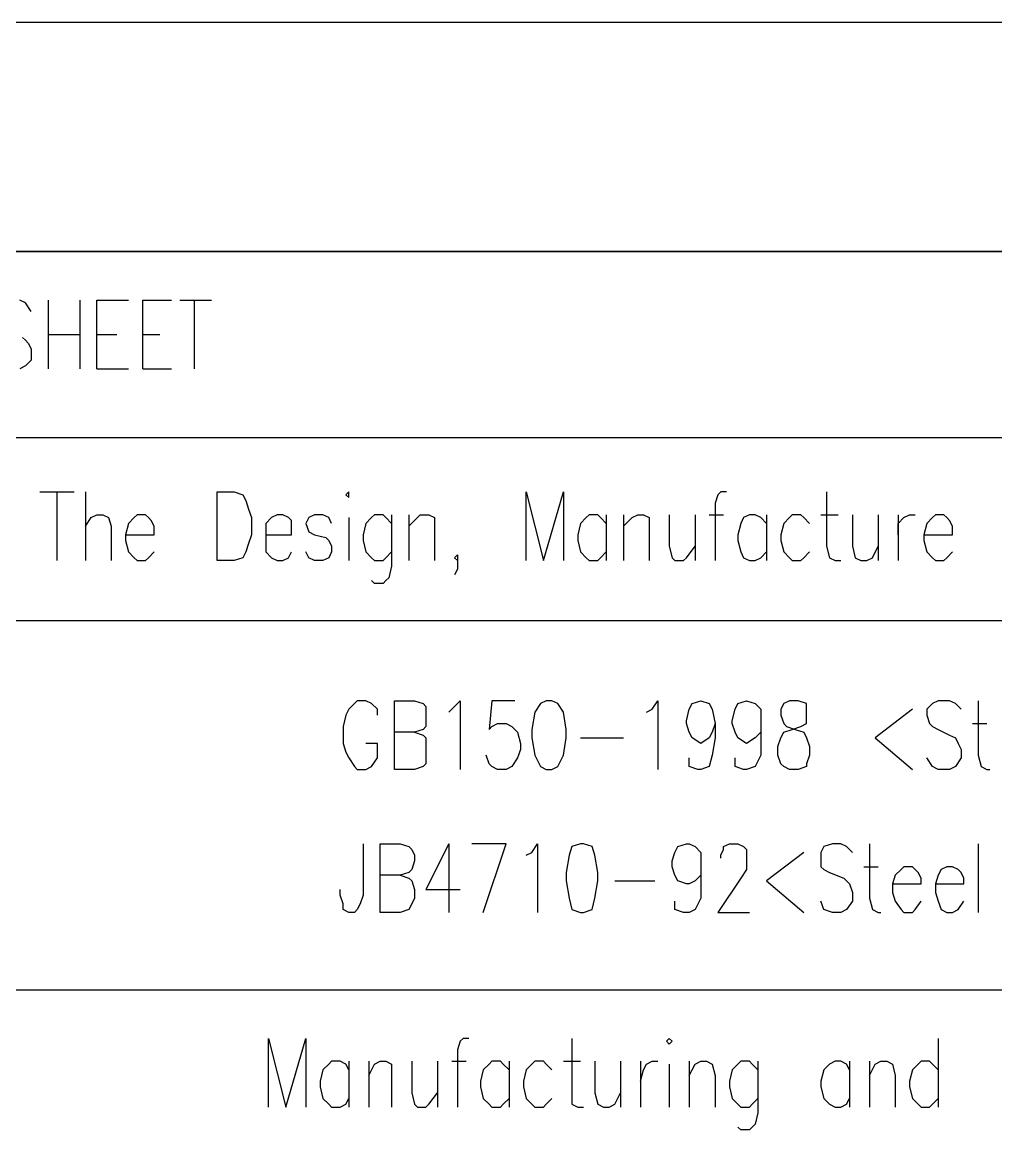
# Model space of a CAD drawing. Extents: x 0.3 to 16.2, y 0.3 to 22.9.
# Drawn here: x 13.693 to 14.827, y 21.58 to 22.897 of the extents above; entities that cross this region are included whole.
import ezdxf

# ---------------------------------------------------------------- set-up
doc = ezdxf.new("R2010")
doc.units = 0
doc.header["$MEASUREMENT"] = 0
doc.linetypes.add('AUSGEZOGEN', pattern=[0])
doc.layers.get('0').update_dxf_attribs({"linetype": 'AUSGEZOGEN'})

msp = doc.modelspace()

# ---------------------------------------------------------------- linework, layer by layer
for points in [[(0.28, 0.2867), (16.25, 0.2867), (16.25, 0.2867), (16.25, 22.8967), (16.25, 22.8967), (0.28, 22.8967), (0.28, 22.8967), (0.28, 0.2867), (0.28, 0.2867)], [(0.95, 0.5533), (15.9833, 0.5533), (15.9833, 0.5533), (15.9833, 22.63), (15.9833, 22.63), (0.95, 22.63), (0.95, 22.63), (0.95, 0.5533), (0.95, 0.5533)], [(11.1433, 22.63), (15.9833, 22.63)], [(13.7033, 22.56), (13.6967, 22.57), (13.6967, 22.57), (13.69, 22.5733)], [(13.7233, 22.5733), (13.7233, 22.4933)], [(13.76, 22.5733), (13.76, 22.4933)], [(13.78, 22.4933), (13.78, 22.5733), (13.78, 22.5733), (13.8167, 22.5733)], [(13.8333, 22.4933), (13.8333, 22.5733), (13.8333, 22.5733), (13.8667, 22.5733)], [(13.8767, 22.5733), (13.9133, 22.5733)], [(13.8933, 22.5733), (13.8933, 22.4933)], [(13.6933, 22.53), (13.6967, 22.5267), (13.6967, 22.5267), (13.7, 22.5233), (13.7, 22.5233), (13.7033, 22.5167), (13.7033, 22.5167), (13.7033, 22.5033), (13.7033, 22.5033), (13.6967, 22.4967), (13.6967, 22.4967), (13.69, 22.4933)], [(13.7233, 22.5333), (13.76, 22.5333)], [(13.78, 22.5333), (13.8033, 22.5333)], [(13.8333, 22.5333), (13.8533, 22.5333)], [(13.78, 22.4933), (13.8167, 22.4933)], [(13.8333, 22.4933), (13.8667, 22.4933)], [(11.1433, 22.4133), (15.9833, 22.4133)], [(13.7133, 22.35), (13.7533, 22.35)], [(13.7333, 22.35), (13.7333, 22.27)], [(13.7667, 22.35), (13.7667, 22.27)], [(13.92, 22.27), (13.92, 22.35), (13.92, 22.35), (13.94, 22.35), (13.94, 22.35), (13.95, 22.3467), (13.95, 22.3467), (13.9533, 22.34), (13.9533, 22.34), (13.9567, 22.33), (13.9567, 22.33), (13.96, 22.32), (13.96, 22.32), (13.96, 22.3), (13.96, 22.3), (13.9567, 22.29), (13.9567, 22.29), (13.9533, 22.28), (13.9533, 22.28), (13.95, 22.2733), (13.95, 22.2733), (13.94, 22.27), (13.94, 22.27), (13.92, 22.27), (13.92, 22.27)], [(14.07, 22.3467), (14.0733, 22.3433), (14.0733, 22.3433), (14.0733, 22.35), (14.0733, 22.35), (14.07, 22.3467), (14.07, 22.3467)], [(14.28, 22.27), (14.28, 22.35), (14.28, 22.35), (14.3, 22.27), (14.3, 22.27), (14.3233, 22.35), (14.3233, 22.35), (14.3233, 22.27)], [(14.5133, 22.35), (14.5067, 22.35), (14.5067, 22.35), (14.5033, 22.3467), (14.5033, 22.3467), (14.5, 22.3367), (14.5, 22.3367), (14.5, 22.27)], [(14.63, 22.35), (14.63, 22.2867), (14.63, 22.2867), (14.6333, 22.2733), (14.6333, 22.2733), (14.64, 22.27), (14.64, 22.27), (14.6467, 22.27)], [(13.7667, 22.31), (13.7733, 22.32), (13.7733, 22.32), (13.78, 22.3233), (13.78, 22.3233), (13.7867, 22.3233), (13.7867, 22.3233), (13.7933, 22.32), (13.7933, 22.32), (13.7967, 22.31), (13.7967, 22.31), (13.7967, 22.27)], [(13.8133, 22.3), (13.8467, 22.3), (13.8467, 22.3), (13.8467, 22.31), (13.8467, 22.31), (13.8433, 22.3167), (13.8433, 22.3167), (13.84, 22.32), (13.84, 22.32), (13.8367, 22.3233), (13.8367, 22.3233), (13.8267, 22.3233), (13.8267, 22.3233), (13.8233, 22.32), (13.8233, 22.32), (13.8167, 22.3133), (13.8167, 22.3133), (13.8133, 22.3), (13.8133, 22.3), (13.8133, 22.2933), (13.8133, 22.2933), (13.8167, 22.28), (13.8167, 22.28), (13.8233, 22.2733), (13.8233, 22.2733), (13.8267, 22.27), (13.8267, 22.27), (13.8367, 22.27), (13.8367, 22.27), (13.84, 22.2733), (13.84, 22.2733), (13.8467, 22.28)], [(13.9767, 22.3), (14.0067, 22.3), (14.0067, 22.3), (14.0067, 22.31), (14.0067, 22.31), (14.0067, 22.3167), (14.0067, 22.3167), (14.0033, 22.32), (14.0033, 22.32), (13.9967, 22.3233), (13.9967, 22.3233), (13.99, 22.3233), (13.99, 22.3233), (13.9833, 22.32), (13.9833, 22.32), (13.9767, 22.3133), (13.9767, 22.3133), (13.9767, 22.28), (13.9767, 22.28), (13.9833, 22.2733), (13.9833, 22.2733), (13.99, 22.27), (13.99, 22.27), (13.9967, 22.27), (13.9967, 22.27), (14.0033, 22.2733), (14.0033, 22.2733), (14.0067, 22.28)], [(14.0533, 22.3133), (14.05, 22.32), (14.05, 22.32), (14.0433, 22.3233), (14.0433, 22.3233), (14.0333, 22.3233), (14.0333, 22.3233), (14.0267, 22.32), (14.0267, 22.32), (14.0233, 22.3133), (14.0233, 22.3133), (14.0267, 22.3033), (14.0267, 22.3033), (14.0333, 22.3), (14.0333, 22.3), (14.0467, 22.2967), (14.0467, 22.2967), (14.05, 22.2933), (14.05, 22.2933), (14.0533, 22.2867), (14.0533, 22.2867), (14.0533, 22.28), (14.0533, 22.28), (14.05, 22.2733), (14.05, 22.2733), (14.0433, 22.27), (14.0433, 22.27), (14.0333, 22.27), (14.0333, 22.27), (14.0267, 22.2733), (14.0267, 22.2733), (14.0233, 22.28)], [(14.1233, 22.3133), (14.1167, 22.32), (14.1167, 22.32), (14.1133, 22.3233), (14.1133, 22.3233), (14.1033, 22.3233), (14.1033, 22.3233), (14.1, 22.32), (14.1, 22.32), (14.0933, 22.3133), (14.0933, 22.3133), (14.09, 22.3), (14.09, 22.3), (14.09, 22.2933), (14.09, 22.2933), (14.0933, 22.28), (14.0933, 22.28), (14.1, 22.2733), (14.1, 22.2733), (14.1033, 22.27), (14.1033, 22.27), (14.1133, 22.27), (14.1133, 22.27), (14.1167, 22.2733), (14.1167, 22.2733), (14.1233, 22.28)], [(14.1233, 22.3233), (14.1233, 22.2633), (14.1233, 22.2633), (14.12, 22.25), (14.12, 22.25), (14.1167, 22.2467), (14.1167, 22.2467), (14.1133, 22.2433), (14.1133, 22.2433), (14.1033, 22.2433), (14.1033, 22.2433), (14.1, 22.2467)], [(14.1433, 22.3233), (14.1433, 22.27)], [(14.1433, 22.31), (14.1533, 22.32), (14.1533, 22.32), (14.1567, 22.3233), (14.1567, 22.3233), (14.1667, 22.3233), (14.1667, 22.3233), (14.1733, 22.32), (14.1733, 22.32), (14.1733, 22.27)], [(14.3733, 22.3133), (14.3667, 22.32), (14.3667, 22.32), (14.3633, 22.3233), (14.3633, 22.3233), (14.3533, 22.3233), (14.3533, 22.3233), (14.35, 22.32), (14.35, 22.32), (14.3433, 22.3133), (14.3433, 22.3133), (14.34, 22.3), (14.34, 22.3), (14.34, 22.2933), (14.34, 22.2933), (14.3433, 22.28), (14.3433, 22.28), (14.35, 22.2733), (14.35, 22.2733), (14.3533, 22.27), (14.3533, 22.27), (14.3633, 22.27), (14.3633, 22.27), (14.3667, 22.2733), (14.3667, 22.2733), (14.3733, 22.28)], [(14.3733, 22.3233), (14.3733, 22.27)], [(14.3933, 22.3233), (14.3933, 22.27)], [(14.3933, 22.31), (14.4033, 22.32), (14.4033, 22.32), (14.41, 22.3233), (14.41, 22.3233), (14.4167, 22.3233), (14.4167, 22.3233), (14.4233, 22.32), (14.4233, 22.32), (14.4233, 22.27)], [(14.4467, 22.3233), (14.4467, 22.2867), (14.4467, 22.2867), (14.45, 22.2733), (14.45, 22.2733), (14.4533, 22.27), (14.4533, 22.27), (14.4633, 22.27), (14.4633, 22.27), (14.4667, 22.2733), (14.4667, 22.2733), (14.4767, 22.2867)], [(14.4767, 22.3233), (14.4767, 22.27)], [(14.4933, 22.3233), (14.51, 22.3233)], [(14.56, 22.3133), (14.5533, 22.32), (14.5533, 22.32), (14.5467, 22.3233), (14.5467, 22.3233), (14.54, 22.3233), (14.54, 22.3233), (14.5333, 22.32), (14.5333, 22.32), (14.53, 22.3133), (14.53, 22.3133), (14.5267, 22.3), (14.5267, 22.3), (14.5267, 22.2933), (14.5267, 22.2933), (14.53, 22.28), (14.53, 22.28), (14.5333, 22.2733), (14.5333, 22.2733), (14.54, 22.27), (14.54, 22.27), (14.5467, 22.27), (14.5467, 22.27), (14.5533, 22.2733), (14.5533, 22.2733), (14.56, 22.28)], [(14.56, 22.3233), (14.56, 22.27)], [(14.61, 22.3133), (14.6033, 22.32), (14.6033, 22.32), (14.6, 22.3233), (14.6, 22.3233), (14.59, 22.3233), (14.59, 22.3233), (14.5867, 22.32), (14.5867, 22.32), (14.58, 22.3133), (14.58, 22.3133), (14.5767, 22.3), (14.5767, 22.3), (14.5767, 22.2933), (14.5767, 22.2933), (14.58, 22.28), (14.58, 22.28), (14.5867, 22.2733), (14.5867, 22.2733), (14.59, 22.27), (14.59, 22.27), (14.6, 22.27), (14.6, 22.27), (14.6033, 22.2733), (14.6033, 22.2733), (14.61, 22.28)], [(14.6233, 22.3233), (14.6433, 22.3233)], [(14.66, 22.3233), (14.66, 22.2867), (14.66, 22.2867), (14.6633, 22.2733), (14.6633, 22.2733), (14.67, 22.27), (14.67, 22.27), (14.6767, 22.27), (14.6767, 22.27), (14.6833, 22.2733), (14.6833, 22.2733), (14.69, 22.2867)], [(14.69, 22.3233), (14.69, 22.27)], [(14.7133, 22.3233), (14.7133, 22.27)], [(14.7133, 22.3), (14.7133, 22.3133), (14.7133, 22.3133), (14.72, 22.32), (14.72, 22.32), (14.7267, 22.3233), (14.7267, 22.3233), (14.7333, 22.3233)], [(14.7433, 22.3), (14.7767, 22.3), (14.7767, 22.3), (14.7767, 22.31), (14.7767, 22.31), (14.7733, 22.3167), (14.7733, 22.3167), (14.77, 22.32), (14.77, 22.32), (14.7667, 22.3233), (14.7667, 22.3233), (14.7567, 22.3233), (14.7567, 22.3233), (14.7533, 22.32), (14.7533, 22.32), (14.7467, 22.3133), (14.7467, 22.3133), (14.7433, 22.3), (14.7433, 22.3), (14.7433, 22.2933), (14.7433, 22.2933), (14.7467, 22.28), (14.7467, 22.28), (14.7533, 22.2733), (14.7533, 22.2733), (14.7567, 22.27), (14.7567, 22.27), (14.7667, 22.27), (14.7667, 22.27), (14.77, 22.2733), (14.77, 22.2733), (14.7767, 22.28)], [(14.0733, 22.32), (14.0733, 22.27)], [(14.2, 22.2733), (14.2, 22.27), (14.2, 22.27), (14.1967, 22.2733), (14.1967, 22.2733), (14.2, 22.2767), (14.2, 22.2767), (14.2, 22.26), (14.2, 22.26), (14.1967, 22.2533)], [(11.1433, 22.2), (15.9833, 22.2)], [(14.1067, 22.09), (14.1067, 22.0967), (14.1067, 22.0967), (14.1, 22.1033), (14.1, 22.1033), (14.0933, 22.1067), (14.0933, 22.1067), (14.0833, 22.1067), (14.0833, 22.1067), (14.08, 22.1033), (14.08, 22.1033), (14.0733, 22.0967), (14.0733, 22.0967), (14.07, 22.09), (14.07, 22.09), (14.0667, 22.0767), (14.0667, 22.0767), (14.0667, 22.0567), (14.0667, 22.0567), (14.07, 22.0467), (14.07, 22.0467), (14.0733, 22.04), (14.0733, 22.04), (14.08, 22.03), (14.08, 22.03), (14.0833, 22.0267), (14.0833, 22.0267), (14.0933, 22.0267), (14.0933, 22.0267), (14.1, 22.03), (14.1, 22.03), (14.1067, 22.04), (14.1067, 22.04), (14.1067, 22.0567), (14.1067, 22.0567), (14.0933, 22.0567)], [(14.1267, 22.0267), (14.1267, 22.1067), (14.1267, 22.1067), (14.15, 22.1067), (14.15, 22.1067), (14.16, 22.1033), (14.16, 22.1033), (14.1633, 22.1), (14.1633, 22.1), (14.1633, 22.0767), (14.1633, 22.0767), (14.16, 22.0733), (14.16, 22.0733), (14.15, 22.07), (14.15, 22.07), (14.1267, 22.07)], [(14.19, 22.0933), (14.1933, 22.0967), (14.1933, 22.0967), (14.2033, 22.1067), (14.2033, 22.1067), (14.2033, 22.0267)], [(14.2667, 22.1067), (14.24, 22.1067), (14.24, 22.1067), (14.2367, 22.0733), (14.2367, 22.0733), (14.24, 22.0767), (14.24, 22.0767), (14.2467, 22.08), (14.2467, 22.08), (14.2567, 22.08), (14.2567, 22.08), (14.2633, 22.0767), (14.2633, 22.0767), (14.27, 22.07), (14.27, 22.07), (14.2733, 22.0567), (14.2733, 22.0567), (14.2733, 22.05), (14.2733, 22.05), (14.27, 22.04), (14.27, 22.04), (14.2633, 22.03), (14.2633, 22.03), (14.2567, 22.0267), (14.2567, 22.0267), (14.2467, 22.0267), (14.2467, 22.0267), (14.24, 22.03), (14.24, 22.03), (14.2367, 22.0333), (14.2367, 22.0333), (14.2333, 22.0433)], [(14.3033, 22.1067), (14.2967, 22.1033), (14.2967, 22.1033), (14.29, 22.0933), (14.29, 22.0933), (14.2867, 22.0733), (14.2867, 22.0733), (14.2867, 22.0633), (14.2867, 22.0633), (14.29, 22.0433), (14.29, 22.0433), (14.2967, 22.03), (14.2967, 22.03), (14.3033, 22.0267), (14.3033, 22.0267), (14.31, 22.0267), (14.31, 22.0267), (14.3167, 22.03), (14.3167, 22.03), (14.3233, 22.0433), (14.3233, 22.0433), (14.3267, 22.0633), (14.3267, 22.0633), (14.3267, 22.0733), (14.3267, 22.0733), (14.3233, 22.0933), (14.3233, 22.0933), (14.3167, 22.1033), (14.3167, 22.1033), (14.31, 22.1067), (14.31, 22.1067), (14.3033, 22.1067), (14.3033, 22.1067)], [(14.42, 22.0933), (14.4267, 22.0967), (14.4267, 22.0967), (14.4333, 22.1067), (14.4333, 22.1067), (14.4333, 22.0267)], [(14.5, 22.08), (14.4967, 22.07), (14.4967, 22.07), (14.4933, 22.0633), (14.4933, 22.0633), (14.4833, 22.0567), (14.4833, 22.0567), (14.4733, 22.0633), (14.4733, 22.0633), (14.47, 22.07), (14.47, 22.07), (14.4667, 22.08), (14.4667, 22.08), (14.4667, 22.0833), (14.4667, 22.0833), (14.47, 22.0967), (14.47, 22.0967), (14.4733, 22.1033), (14.4733, 22.1033), (14.4833, 22.1067), (14.4833, 22.1067), (14.4933, 22.1033), (14.4933, 22.1033), (14.4967, 22.0967), (14.4967, 22.0967), (14.5, 22.08), (14.5, 22.08), (14.5, 22.0633), (14.5, 22.0633), (14.4967, 22.0433), (14.4967, 22.0433), (14.4933, 22.03), (14.4933, 22.03), (14.4833, 22.0267), (14.4833, 22.0267), (14.48, 22.0267), (14.48, 22.0267), (14.47, 22.03), (14.47, 22.03), (14.47, 22.04)], [(14.5533, 22.08), (14.5533, 22.07), (14.5533, 22.07), (14.5467, 22.0633), (14.5467, 22.0633), (14.5367, 22.0567), (14.5367, 22.0567), (14.5267, 22.0633), (14.5267, 22.0633), (14.5233, 22.07), (14.5233, 22.07), (14.52, 22.08), (14.52, 22.08), (14.52, 22.0833), (14.52, 22.0833), (14.5233, 22.0967), (14.5233, 22.0967), (14.5267, 22.1033), (14.5267, 22.1033), (14.5367, 22.1067), (14.5367, 22.1067), (14.5467, 22.1033), (14.5467, 22.1033), (14.5533, 22.0967), (14.5533, 22.0967), (14.5533, 22.0433), (14.5533, 22.0433), (14.5467, 22.03), (14.5467, 22.03), (14.5367, 22.0267), (14.5367, 22.0267), (14.5333, 22.0267), (14.5333, 22.0267), (14.5233, 22.03), (14.5233, 22.03), (14.5233, 22.04)], [(14.5867, 22.1067), (14.58, 22.1033), (14.58, 22.1033), (14.5767, 22.0967), (14.5767, 22.0967), (14.5767, 22.09), (14.5767, 22.09), (14.58, 22.08), (14.58, 22.08), (14.5833, 22.0767), (14.5833, 22.0767), (14.5933, 22.0733), (14.5933, 22.0733), (14.6033, 22.07), (14.6033, 22.07), (14.6067, 22.0633), (14.6067, 22.0633), (14.61, 22.0533), (14.61, 22.0533), (14.61, 22.0433), (14.61, 22.0433), (14.6067, 22.0333), (14.6067, 22.0333), (14.6067, 22.03), (14.6067, 22.03), (14.5967, 22.0267), (14.5967, 22.0267), (14.5867, 22.0267), (14.5867, 22.0267), (14.58, 22.03), (14.58, 22.03), (14.5767, 22.0333), (14.5767, 22.0333), (14.5733, 22.0433), (14.5733, 22.0433), (14.5733, 22.0533), (14.5733, 22.0533), (14.5767, 22.0633), (14.5767, 22.0633), (14.58, 22.07), (14.58, 22.07), (14.59, 22.0733), (14.59, 22.0733), (14.6, 22.0767), (14.6, 22.0767), (14.6067, 22.08), (14.6067, 22.08), (14.6067, 22.1033), (14.6067, 22.1033), (14.5967, 22.1067), (14.5967, 22.1067), (14.5867, 22.1067), (14.5867, 22.1067)], [(14.7867, 22.0967), (14.78, 22.1033), (14.78, 22.1033), (14.7733, 22.1067), (14.7733, 22.1067), (14.76, 22.1067), (14.76, 22.1067), (14.7533, 22.1033), (14.7533, 22.1033), (14.7467, 22.0967), (14.7467, 22.0967), (14.7467, 22.09), (14.7467, 22.09), (14.75, 22.08), (14.75, 22.08), (14.7533, 22.0767), (14.7533, 22.0767), (14.76, 22.0733), (14.76, 22.0733), (14.7733, 22.0667), (14.7733, 22.0667), (14.78, 22.0633), (14.78, 22.0633), (14.7833, 22.0567), (14.7833, 22.0567), (14.7867, 22.05), (14.7867, 22.05), (14.7867, 22.04), (14.7867, 22.04), (14.78, 22.03), (14.78, 22.03), (14.7733, 22.0267), (14.7733, 22.0267), (14.76, 22.0267), (14.76, 22.0267), (14.7533, 22.03), (14.7533, 22.03), (14.7467, 22.04)], [(14.8067, 22.1067), (14.8067, 22.0433), (14.8067, 22.0433), (14.81, 22.03), (14.81, 22.03), (14.8167, 22.0267), (14.8167, 22.0267), (14.82, 22.0267)], [(14.73, 22.0967), (14.6867, 22.0633), (14.6867, 22.0633), (14.73, 22.0267)], [(14.8, 22.08), (14.8167, 22.08)], [(14.15, 22.07), (14.16, 22.0667), (14.16, 22.0667), (14.1633, 22.0633), (14.1633, 22.0633), (14.1633, 22.0333), (14.1633, 22.0333), (14.16, 22.03), (14.16, 22.03), (14.15, 22.0267), (14.15, 22.0267), (14.1267, 22.0267)], [(14.3433, 22.0633), (14.3933, 22.0633)], [(14.09, 21.94), (14.09, 21.88), (14.09, 21.88), (14.0867, 21.87), (14.0867, 21.87), (14.0833, 21.8633), (14.0833, 21.8633), (14.08, 21.86), (14.08, 21.86), (14.0733, 21.86), (14.0733, 21.86), (14.0667, 21.8633), (14.0667, 21.8633), (14.0667, 21.87), (14.0667, 21.87), (14.0633, 21.88), (14.0633, 21.88), (14.0633, 21.8867)], [(14.11, 21.86), (14.11, 21.94), (14.11, 21.94), (14.1333, 21.94), (14.1333, 21.94), (14.1433, 21.9367), (14.1433, 21.9367), (14.1467, 21.9333), (14.1467, 21.9333), (14.15, 21.9267), (14.15, 21.9267), (14.15, 21.92), (14.15, 21.92), (14.1467, 21.91), (14.1467, 21.91), (14.1433, 21.9067), (14.1433, 21.9067), (14.1333, 21.9033), (14.1333, 21.9033), (14.11, 21.9033)], [(14.19, 21.94), (14.1633, 21.8867), (14.1633, 21.8867), (14.2033, 21.8867)], [(14.19, 21.94), (14.19, 21.86)], [(14.23, 21.86), (14.2567, 21.94), (14.2567, 21.94), (14.2167, 21.94)], [(14.28, 21.9267), (14.2867, 21.93), (14.2867, 21.93), (14.2933, 21.94), (14.2933, 21.94), (14.2933, 21.86)], [(14.3433, 21.94), (14.3333, 21.9367), (14.3333, 21.9367), (14.33, 21.9267), (14.33, 21.9267), (14.3267, 21.9067), (14.3267, 21.9067), (14.3267, 21.8967), (14.3267, 21.8967), (14.33, 21.8767), (14.33, 21.8767), (14.3333, 21.8633), (14.3333, 21.8633), (14.3433, 21.86), (14.3433, 21.86), (14.3467, 21.86), (14.3467, 21.86), (14.3567, 21.8633), (14.3567, 21.8633), (14.36, 21.8767), (14.36, 21.8767), (14.3633, 21.8967), (14.3633, 21.8967), (14.3633, 21.9067), (14.3633, 21.9067), (14.36, 21.9267), (14.36, 21.9267), (14.3567, 21.9367), (14.3567, 21.9367), (14.3467, 21.94), (14.3467, 21.94), (14.3433, 21.94), (14.3433, 21.94)], [(14.4833, 21.9133), (14.4833, 21.9033), (14.4833, 21.9033), (14.4767, 21.8967), (14.4767, 21.8967), (14.47, 21.8933), (14.47, 21.8933), (14.4667, 21.8933), (14.4667, 21.8933), (14.4567, 21.8967), (14.4567, 21.8967), (14.4533, 21.9033), (14.4533, 21.9033), (14.45, 21.9133), (14.45, 21.9133), (14.45, 21.92), (14.45, 21.92), (14.4533, 21.93), (14.4533, 21.93), (14.4567, 21.9367), (14.4567, 21.9367), (14.4667, 21.94), (14.4667, 21.94), (14.47, 21.94), (14.47, 21.94), (14.4767, 21.9367), (14.4767, 21.9367), (14.4833, 21.93), (14.4833, 21.93), (14.4833, 21.8767), (14.4833, 21.8767), (14.4767, 21.8633), (14.4767, 21.8633), (14.47, 21.86), (14.47, 21.86), (14.4633, 21.86), (14.4633, 21.86), (14.4533, 21.8633), (14.4533, 21.8633), (14.4533, 21.8733)], [(14.5067, 21.9233), (14.5067, 21.9267), (14.5067, 21.9267), (14.51, 21.9333), (14.51, 21.9333), (14.51, 21.9367), (14.51, 21.9367), (14.5167, 21.94), (14.5167, 21.94), (14.5267, 21.94), (14.5267, 21.94), (14.5333, 21.9367), (14.5333, 21.9367), (14.5367, 21.9333), (14.5367, 21.9333), (14.5367, 21.91), (14.5367, 21.91), (14.53, 21.9), (14.53, 21.9), (14.5033, 21.86), (14.5033, 21.86), (14.54, 21.86)], [(14.6033, 21.93), (14.56, 21.8967), (14.56, 21.8967), (14.6033, 21.86)], [(14.66, 21.93), (14.6533, 21.9367), (14.6533, 21.9367), (14.6467, 21.94), (14.6467, 21.94), (14.6367, 21.94), (14.6367, 21.94), (14.6267, 21.9367), (14.6267, 21.9367), (14.6233, 21.93), (14.6233, 21.93), (14.6233, 21.9133), (14.6233, 21.9133), (14.6267, 21.91), (14.6267, 21.91), (14.6333, 21.9067), (14.6333, 21.9067), (14.65, 21.9), (14.65, 21.9), (14.6533, 21.8967), (14.6533, 21.8967), (14.6567, 21.8933), (14.6567, 21.8933), (14.66, 21.8833), (14.66, 21.8833), (14.66, 21.8733), (14.66, 21.8733), (14.6533, 21.8633), (14.6533, 21.8633), (14.6467, 21.86), (14.6467, 21.86), (14.6367, 21.86), (14.6367, 21.86), (14.6267, 21.8633), (14.6267, 21.8633), (14.6233, 21.8733)], [(14.68, 21.94), (14.68, 21.8767), (14.68, 21.8767), (14.6833, 21.8633), (14.6833, 21.8633), (14.69, 21.86), (14.69, 21.86), (14.6933, 21.86)], [(14.8067, 21.94), (14.8067, 21.86)], [(14.1333, 21.9033), (14.1433, 21.9), (14.1433, 21.9), (14.1467, 21.8967), (14.1467, 21.8967), (14.15, 21.8867), (14.15, 21.8867), (14.15, 21.8767), (14.15, 21.8767), (14.1467, 21.87), (14.1467, 21.87), (14.1433, 21.8633), (14.1433, 21.8633), (14.1333, 21.86), (14.1333, 21.86), (14.11, 21.86)], [(14.6733, 21.9133), (14.69, 21.9133)], [(14.7067, 21.8933), (14.74, 21.8933), (14.74, 21.8933), (14.74, 21.9), (14.74, 21.9), (14.7367, 21.9067), (14.7367, 21.9067), (14.7333, 21.91), (14.7333, 21.91), (14.73, 21.9133), (14.73, 21.9133), (14.72, 21.9133), (14.72, 21.9133), (14.7167, 21.91), (14.7167, 21.91), (14.71, 21.9033), (14.71, 21.9033), (14.7067, 21.8933), (14.7067, 21.8933), (14.7067, 21.8833), (14.7067, 21.8833), (14.71, 21.8733), (14.71, 21.8733), (14.7167, 21.8633), (14.7167, 21.8633), (14.72, 21.86), (14.72, 21.86), (14.73, 21.86), (14.73, 21.86), (14.7333, 21.8633), (14.7333, 21.8633), (14.74, 21.8733)], [(14.7567, 21.8933), (14.79, 21.8933), (14.79, 21.8933), (14.79, 21.9), (14.79, 21.9), (14.7867, 21.9067), (14.7867, 21.9067), (14.7833, 21.91), (14.7833, 21.91), (14.7767, 21.9133), (14.7767, 21.9133), (14.77, 21.9133), (14.77, 21.9133), (14.7633, 21.91), (14.7633, 21.91), (14.76, 21.9033), (14.76, 21.9033), (14.7567, 21.8933), (14.7567, 21.8933), (14.7567, 21.8833), (14.7567, 21.8833), (14.76, 21.8733), (14.76, 21.8733), (14.7633, 21.8633), (14.7633, 21.8633), (14.77, 21.86), (14.77, 21.86), (14.7767, 21.86), (14.7767, 21.86), (14.7833, 21.8633), (14.7833, 21.8633), (14.79, 21.8733)], [(14.3833, 21.8967), (14.43, 21.8967)], [(13.5633, 21.77), (15.9833, 21.77)], [(13.98, 21.6333), (13.98, 21.7133), (13.98, 21.7133), (14, 21.6333), (14, 21.6333), (14.0233, 21.7133), (14.0233, 21.7133), (14.0233, 21.6333)], [(14.2133, 21.7133), (14.2067, 21.7133), (14.2067, 21.7133), (14.2033, 21.71), (14.2033, 21.71), (14.2, 21.7), (14.2, 21.7), (14.2, 21.6333)], [(14.3333, 21.7133), (14.3333, 21.6367), (14.3333, 21.6367), (14.34, 21.6333), (14.34, 21.6333), (14.3467, 21.6333)], [(14.4433, 21.71), (14.4467, 21.7067), (14.4467, 21.7067), (14.45, 21.71), (14.45, 21.71), (14.4467, 21.7133), (14.4467, 21.7133), (14.4433, 21.71), (14.4433, 21.71)], [(14.76, 21.7133), (14.76, 21.6333)], [(14.0733, 21.6767), (14.07, 21.6833), (14.07, 21.6833), (14.0633, 21.6867), (14.0633, 21.6867), (14.0533, 21.6867), (14.0533, 21.6867), (14.05, 21.6833), (14.05, 21.6833), (14.0433, 21.6767), (14.0433, 21.6767), (14.04, 21.6633), (14.04, 21.6633), (14.04, 21.6567), (14.04, 21.6567), (14.0433, 21.6433), (14.0433, 21.6433), (14.05, 21.6367), (14.05, 21.6367), (14.0533, 21.6333), (14.0533, 21.6333), (14.0633, 21.6333), (14.0633, 21.6333), (14.07, 21.6367), (14.07, 21.6367), (14.0733, 21.6433)], [(14.0733, 21.6867), (14.0733, 21.6333)], [(14.0967, 21.6867), (14.0967, 21.6333)], [(14.0967, 21.67), (14.1033, 21.6833), (14.1033, 21.6833), (14.11, 21.6867), (14.11, 21.6867), (14.1167, 21.6867), (14.1167, 21.6867), (14.1233, 21.6833), (14.1233, 21.6833), (14.1233, 21.6333)], [(14.1467, 21.6867), (14.1467, 21.65), (14.1467, 21.65), (14.15, 21.6367), (14.15, 21.6367), (14.1533, 21.6333), (14.1533, 21.6333), (14.1633, 21.6333), (14.1633, 21.6333), (14.1667, 21.6367), (14.1667, 21.6367), (14.1767, 21.65)], [(14.1767, 21.6867), (14.1767, 21.6333)], [(14.1933, 21.6867), (14.21, 21.6867)], [(14.26, 21.6767), (14.2533, 21.6833), (14.2533, 21.6833), (14.25, 21.6867), (14.25, 21.6867), (14.24, 21.6867), (14.24, 21.6867), (14.2367, 21.6833), (14.2367, 21.6833), (14.23, 21.6767), (14.23, 21.6767), (14.2267, 21.6633), (14.2267, 21.6633), (14.2267, 21.6567), (14.2267, 21.6567), (14.23, 21.6433), (14.23, 21.6433), (14.2367, 21.6367), (14.2367, 21.6367), (14.24, 21.6333), (14.24, 21.6333), (14.25, 21.6333), (14.25, 21.6333), (14.2533, 21.6367), (14.2533, 21.6367), (14.26, 21.6433)], [(14.26, 21.6867), (14.26, 21.6333)], [(14.31, 21.6767), (14.3033, 21.6833), (14.3033, 21.6833), (14.3, 21.6867), (14.3, 21.6867), (14.29, 21.6867), (14.29, 21.6867), (14.2867, 21.6833), (14.2867, 21.6833), (14.28, 21.6767), (14.28, 21.6767), (14.2767, 21.6633), (14.2767, 21.6633), (14.2767, 21.6567), (14.2767, 21.6567), (14.28, 21.6433), (14.28, 21.6433), (14.2867, 21.6367), (14.2867, 21.6367), (14.29, 21.6333), (14.29, 21.6333), (14.3, 21.6333), (14.3, 21.6333), (14.3033, 21.6367), (14.3033, 21.6367), (14.31, 21.6433)], [(14.3233, 21.6867), (14.3433, 21.6867)], [(14.36, 21.6867), (14.36, 21.65), (14.36, 21.65), (14.3633, 21.6367), (14.3633, 21.6367), (14.37, 21.6333), (14.37, 21.6333), (14.3767, 21.6333), (14.3767, 21.6333), (14.3833, 21.6367), (14.3833, 21.6367), (14.39, 21.65)], [(14.39, 21.6867), (14.39, 21.6333)], [(14.4133, 21.6867), (14.4133, 21.6333)], [(14.4133, 21.6633), (14.4167, 21.6767), (14.4167, 21.6767), (14.42, 21.6833), (14.42, 21.6833), (14.4267, 21.6867), (14.4267, 21.6867), (14.4333, 21.6867)], [(14.4467, 21.6833), (14.4467, 21.6333)], [(14.47, 21.6867), (14.47, 21.6333)], [(14.47, 21.67), (14.4767, 21.6833), (14.4767, 21.6833), (14.4833, 21.6867), (14.4833, 21.6867), (14.49, 21.6867), (14.49, 21.6867), (14.4967, 21.6833), (14.4967, 21.6833), (14.5, 21.67), (14.5, 21.67), (14.5, 21.6333)], [(14.55, 21.6767), (14.5433, 21.6833), (14.5433, 21.6833), (14.54, 21.6867), (14.54, 21.6867), (14.53, 21.6867), (14.53, 21.6867), (14.5267, 21.6833), (14.5267, 21.6833), (14.52, 21.6767), (14.52, 21.6767), (14.5167, 21.6633), (14.5167, 21.6633), (14.5167, 21.6567), (14.5167, 21.6567), (14.52, 21.6433), (14.52, 21.6433), (14.5267, 21.6367), (14.5267, 21.6367), (14.53, 21.6333), (14.53, 21.6333), (14.54, 21.6333), (14.54, 21.6333), (14.5433, 21.6367), (14.5433, 21.6367), (14.55, 21.6433)], [(14.55, 21.6867), (14.55, 21.6267), (14.55, 21.6267), (14.5467, 21.6133), (14.5467, 21.6133), (14.5433, 21.61), (14.5433, 21.61), (14.54, 21.6067), (14.54, 21.6067), (14.53, 21.6067), (14.53, 21.6067), (14.5267, 21.61)], [(14.6567, 21.6767), (14.6533, 21.6833), (14.6533, 21.6833), (14.6467, 21.6867), (14.6467, 21.6867), (14.64, 21.6867), (14.64, 21.6867), (14.6333, 21.6833), (14.6333, 21.6833), (14.6267, 21.6767), (14.6267, 21.6767), (14.6233, 21.6633), (14.6233, 21.6633), (14.6233, 21.6567), (14.6233, 21.6567), (14.6267, 21.6433), (14.6267, 21.6433), (14.6333, 21.6367), (14.6333, 21.6367), (14.64, 21.6333), (14.64, 21.6333), (14.6467, 21.6333), (14.6467, 21.6333), (14.6533, 21.6367), (14.6533, 21.6367), (14.6567, 21.6433)], [(14.6567, 21.6867), (14.6567, 21.6333)], [(14.68, 21.6867), (14.68, 21.6333)], [(14.68, 21.67), (14.6867, 21.6833), (14.6867, 21.6833), (14.6933, 21.6867), (14.6933, 21.6867), (14.7, 21.6867), (14.7, 21.6867), (14.7067, 21.6833), (14.7067, 21.6833), (14.71, 21.67), (14.71, 21.67), (14.71, 21.6333)], [(14.76, 21.6767), (14.7533, 21.6833), (14.7533, 21.6833), (14.75, 21.6867), (14.75, 21.6867), (14.74, 21.6867), (14.74, 21.6867), (14.7367, 21.6833), (14.7367, 21.6833), (14.73, 21.6767), (14.73, 21.6767), (14.7267, 21.6633), (14.7267, 21.6633), (14.7267, 21.6567), (14.7267, 21.6567), (14.73, 21.6433), (14.73, 21.6433), (14.7367, 21.6367), (14.7367, 21.6367), (14.74, 21.6333), (14.74, 21.6333), (14.75, 21.6333), (14.75, 21.6333), (14.7533, 21.6367), (14.7533, 21.6367), (14.76, 21.6433)]]:
    msp.add_lwpolyline(points)

doc.saveas('drawing.dxf')
